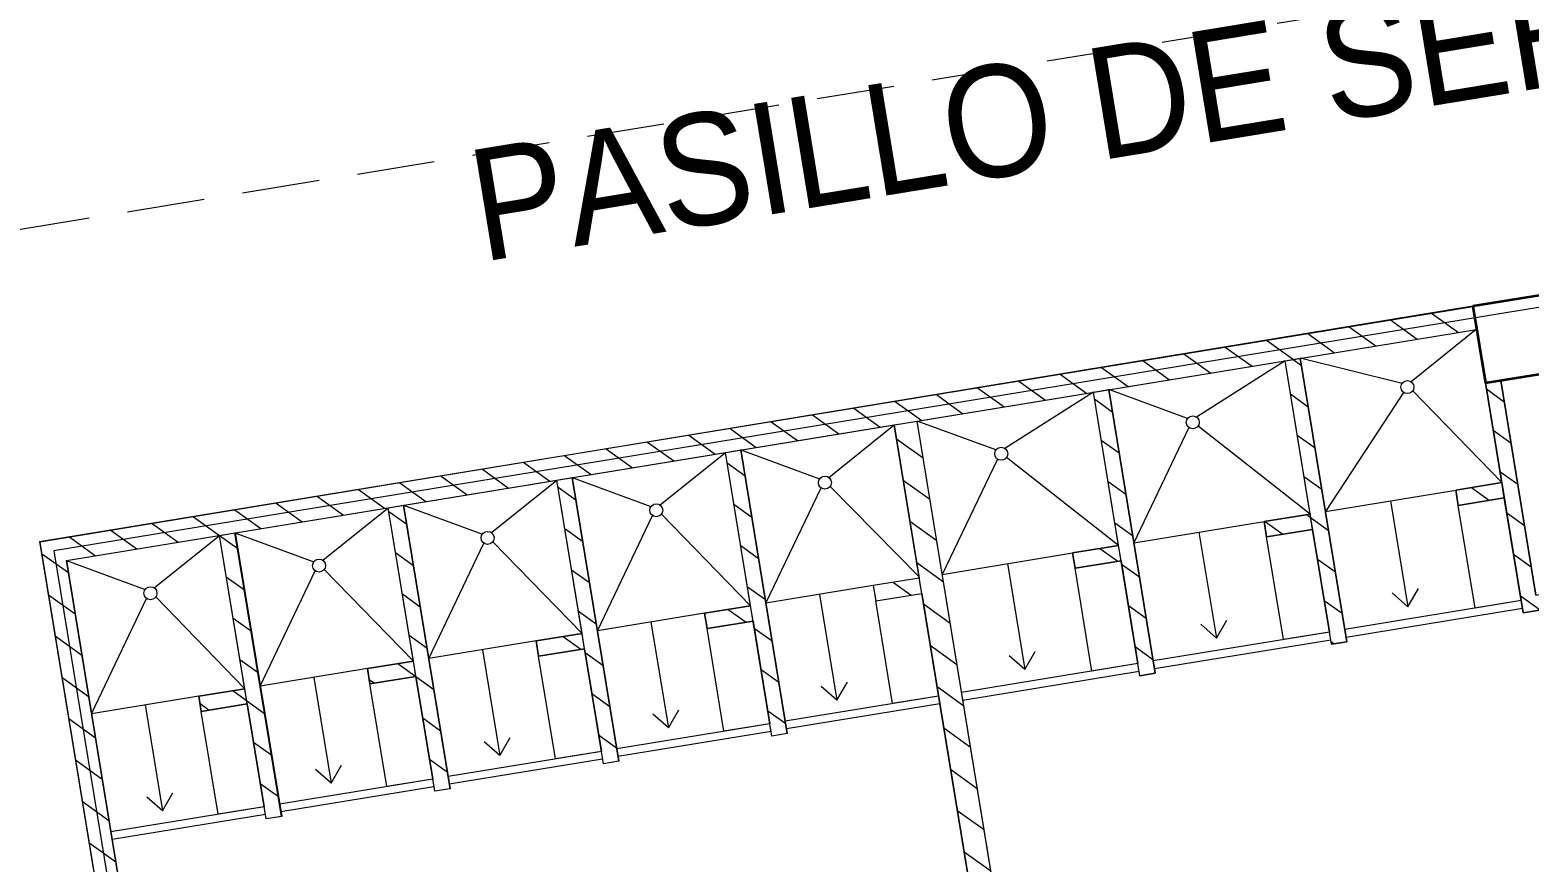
# Model space of a CAD drawing. Header units: metres. Extents: x 2 to 659295185, y -28 to 1124222152.
# Drawn here: x 655598.65 to 655608.3, y 1126488.12 to 1126493.48 of the extents above; entities that cross this region are included whole.
import ezdxf
from ezdxf.enums import TextEntityAlignment as Align

# ---------------------------------------------------------------- set-up
doc = ezdxf.new("R2010")
doc.units = ezdxf.units.M
doc.header["$MEASUREMENT"] = 0
for name, pattern in [('CCSM_C1_CUERPO CK$0$CONTINUA', [0]), ('DASHDOT', [1, 0.5, -0.25, 0, -0.25]), ('DASHED', [0.75, 0.5, -0.25])]:
    doc.linetypes.add(name, pattern=pattern)
doc.layers.get('0').update_dxf_attribs({"linetype": 'CONTINUOUS'})
for name, color, linetype in [('CCSM_C1_CUERPO BJ$0$A-LOCAL ID', 7, 'CONTINUOUS'), ('CCSM_C1_CUERPO BJ$0$ID_Nº LOCAL', 7, 'CONTINUOUS'), ('CCSM_C1_CUERPO CK$0$A-PARED', 2, 'CCSM_C1_CUERPO CK$0$CONTINUA'), ('CCSM_C1_CUERPO CK$0$A-SANITARIOS', 3, 'CONTINUOUS'), ('CCSM_C1_CUERPO CK$0$A-VISTA 4', 8, 'CONTINUOUS'), ('CCSM_C1_CUERPO CK$0$A_PAREDES SERVICIO', 2, 'CONTINUOUS'), ('CCSM_C1_CUERPO EL$0$A-AREAS COMERCIALES', 151, 'CONTINUOUS'), ('CCSM_XREF KIOSKOSE$0$Kiosco General', 154, 'CONTINUOUS'), ('Numero de manzana', 6, 'CONTINUOUS')]:
    doc.layers.add(name, color=color, linetype=linetype)
for name, color, linetype, lineweight in [('CCSM_XREF ESTRUCTURA15$0$E-CA-COLUMNA', 2, 'CONTINUOUS', 35), ('CCSM_XREF ESTRUCTURA15$0$E-CC-COLUMNA', 2, 'CONTINUOUS', 35), ('LOCALES ASIGNADOS', 41, 'DASHDOT', 0)]:
    doc.layers.add(name, color=color, linetype=linetype, lineweight=lineweight)
doc.styles.add('CCSM_C1_CUERPO BJ$0$ROMANS', font='romans__.ttf')
doc.styles.add('CCSM_C1_CUERPO BJ$0$sigo', font='arial.ttf', dxfattribs={"width": 0.9})
doc.styles.add('ROMAN', font='verdana.ttf')
pattern_1 = [(324.3086, (655604.72828, 1126476.17343), (0.1111414, 0.1547186), [])]

# ---------------------------------------------------------------- blocks, each defined once
blk = doc.blocks.new('CCSM_XREF ESTRUCTURA15$0$CCSM_COLUMNA REC')
at = {"layer": 'CCSM_XREF ESTRUCTURA15$0$E-CA-COLUMNA'}
blk.add_lwpolyline([(-0.25, -0.25), (0.25, -0.25), (0.25, 0.25), (-0.25, 0.25)], close=True, dxfattribs=at)
blk = doc.blocks.new('CCSM_C1_CUERPO BJ$0$IDENT LOCAL')
at = {"style": 'CCSM_C1_CUERPO BJ$0$ROMANS'}
for tag, height, p in [('AREA-EXACTA', 0.5, (0.587, 0.096)), ('NºLOCAL', 0.7, (1.17, 0.119)), ('RUBRO', 0.35, (0, 0)), ('USO', 0.35, (-0.587, -0.096))]:
    blk.add_attdef(tag, text='', height=height, rotation=279.3085, dxfattribs=at).set_placement(p, align=Align.BOTTOM_CENTER)

msp = doc.modelspace()

# ---------------------------------------------------------------- hatches: boundary and pattern name
at = {"layer": 'CCSM_C1_CUERPO CK$0$A_PAREDES SERVICIO', "lineweight": 5}
h = msp.add_hatch(dxfattribs=at)
h.set_pattern_fill('ANSI31', color=8, scale=0.06, angle=0.00014, style=0)
h.set_pattern_definition(pattern_1)
h.paths.add_polyline_path([(655605.6627, 1126483.5075), (655605.5147, 1126483.4832), (655606.3131, 1126478.6119), (655613.1238, 1126479.7282), (655613.1522, 1126479.5548), (655613.3002, 1126479.579), (655613.2314, 1126479.9992), (655613.0833, 1126479.9749), (655613.0995, 1126479.8763), (655606.4369, 1126478.7842), (655605.7138, 1126483.1957), (655607.235, 1126483.445), (655607.2108, 1126483.593), (655605.6895, 1126483.3437)])
h.paths.add_polyline_path([(655604.3868, 1126489.8483), (655605.2506, 1126484.5786), (655602.0927, 1126484.061), (655602.117, 1126483.913), (655603.0544, 1126484.0666), (655603.0664, 1126483.9939), (655603.2144, 1126484.0182), (655603.2025, 1126484.0909), (655605.3572, 1126484.4441), (655605.3691, 1126484.3714), (655605.5171, 1126484.3957), (655605.5052, 1126484.4683), (655607.0264, 1126484.7177), (655607.0022, 1126484.8657), (655605.3986, 1126484.6029), (655604.357, 1126490.957), (655607.9572, 1126491.5471), (655607.9346, 1126491.6965), (655598.7086, 1126490.1788), (655600.7539, 1126477.7007), (655604.7704, 1126478.359), (655604.4339, 1126480.4116), (655603.822, 1126480.3113), (655603.36, 1126483.1301), (655603.2119, 1126483.1058), (655603.2388, 1126482.942), (655602.2996, 1126482.788), (655602.3238, 1126482.64), (655603.263, 1126482.794), (655603.674, 1126480.287), (655602.7365, 1126480.1334), (655602.7607, 1126479.9854), (655604.3102, 1126480.2393), (655604.5981, 1126478.4828), (655600.8776, 1126477.873), (655599.9459, 1126483.5571), (655600.5874, 1126483.6622), (655600.5631, 1126483.8103), (655599.9217, 1126483.7051), (655598.88, 1126490.0603), (655604.2089, 1126490.9338), (655604.3706, 1126489.947), (655604.0746, 1126489.8984), (655604.0907, 1126489.7997)])
edge = h.paths.add_edge_path()
edge.add_line((655610.6864, 1126490.9821), (655610.3903, 1126490.9336))
edge.add_line((655610.3903, 1126490.9336), (655610.4065, 1126490.8349))
edge.add_line((655610.4065, 1126490.8349), (655610.7025, 1126490.8834))
edge.add_line((655610.7025, 1126490.8834), (655611.5663, 1126485.6138))
edge.add_line((655611.5663, 1126485.6138), (655608.3344, 1126485.0841))
edge.add_line((655608.3344, 1126485.0841), (655608.3587, 1126484.936))
edge.add_line((655608.3587, 1126484.936), (655609.1975, 1126485.0735))
edge.add_line((655609.1975, 1126485.0735), (655610.0483, 1126479.8828))
edge.add_line((655610.0483, 1126479.8828), (655610.1963, 1126479.9071))
edge.add_line((655610.1963, 1126479.9071), (655609.3455, 1126485.0978))
edge.add_line((655609.3455, 1126485.0978), (655611.7386, 1126485.49))
edge.add_line((655611.7386, 1126485.49), (655610.6728, 1126491.9922))
edge.add_line((655610.6728, 1126491.9922), (655610.7715, 1126492.0084))
edge.add_line((655610.7715, 1126492.0084), (655610.7472, 1126492.1564))
edge.add_line((655610.7472, 1126492.1564), (655608.4282, 1126491.7763))
edge.add_line((655608.4282, 1126491.7763), (655608.4524, 1126491.6283))
edge.add_line((655608.4524, 1126491.6283), (655610.5246, 1126491.9689))
edge.add_line((655610.5246, 1126491.9689), (655610.6866, 1126490.9806))
h = msp.add_hatch(dxfattribs=at)
h.set_pattern_fill('ANSI31', color=8, scale=0.06, angle=0.00014, style=0)
h.set_pattern_definition(pattern_1)
h.paths.add_polyline_path([(655609.5378, 1126491.8072), (655609.837, 1126489.9816), (655609.7383, 1126489.9654), (655609.617, 1126490.7055), (655609.321, 1126490.657), (655609.3048, 1126490.7557), (655609.6008, 1126490.8042), (655609.4391, 1126491.791)])
h.paths.add_polyline_path([(655608.1368, 1126490.4629), (655608.1368, 1126490.4629), (655607.8407, 1126490.4144), (655607.8245, 1126490.5131), (655608.1206, 1126490.5616), (655608.1208, 1126490.5601), (655608.0154, 1126491.2031), (655608.1141, 1126491.2192), (655608.3406, 1126489.8376), (655608.6366, 1126489.8861), (655608.4102, 1126491.2678), (655608.5089, 1126491.2839), (655608.7515, 1126489.8036), (655608.2581, 1126489.7228)])
h.paths.add_polyline_path([(655606.824, 1126491.3624), (655607.1232, 1126489.5368), (655607.0245, 1126489.5206), (655606.9032, 1126490.2607), (655606.6072, 1126490.2122), (655606.591, 1126490.3109), (655606.887, 1126490.3594), (655606.7253, 1126491.3463)])
h.paths.add_polyline_path([(655605.5904, 1126491.1602), (655605.8897, 1126489.3345), (655605.791, 1126489.3184), (655605.6697, 1126490.0585), (655605.3736, 1126490.01), (655605.3575, 1126490.1087), (655605.6535, 1126490.1572), (655605.4918, 1126491.144)])
h = msp.add_hatch(dxfattribs=at)
h.set_pattern_fill('ANSI31', color=8, scale=0.06, angle=0.00014, style=0)
h.set_pattern_definition(pattern_1)
h.paths.add_polyline_path([(655603.222, 1126490.772), (655603.5213, 1126488.9464), (655603.4226, 1126488.9302), (655603.3013, 1126489.6703), (655603.0052, 1126489.6218), (655602.9891, 1126489.7205), (655603.2851, 1126489.769), (655603.1234, 1126490.7559)])
h.paths.add_polyline_path([(655602.1365, 1126490.5941), (655602.4358, 1126488.7685), (655602.3371, 1126488.7523), (655602.2158, 1126489.4924), (655601.9197, 1126489.4439), (655601.9035, 1126489.5426), (655602.1996, 1126489.5911), (655602.0378, 1126490.5779)])
h.paths.add_polyline_path([(655601.051, 1126490.4162), (655601.3503, 1126488.5905), (655601.2516, 1126488.5744), (655601.1303, 1126489.3145), (655600.8342, 1126489.266), (655600.818, 1126489.3646), (655601.1141, 1126489.4132), (655600.9523, 1126490.4)])
h.paths.add_polyline_path([(655599.9675, 1126490.2375), (655600.2666, 1126488.4129), (655600.1661, 1126488.3964), (655600.0447, 1126489.1366), (655599.7487, 1126489.088), (655599.7325, 1126489.1867), (655600.0286, 1126489.2352), (655599.8651, 1126490.2207)])
at = {"layer": 'LOCALES ASIGNADOS'}
h = msp.add_hatch(color=256, dxfattribs=at)
edge = h.paths.add_edge_path()
edge.add_arc((219491.1056, 1054914.3756), 441878.9229, 9.308049718, 9.309563548, ccw=False)
edge.add_line((655551.8097, 1126384.9626), (655564.5398, 1126387.0492))
edge.add_line((655564.5398, 1126387.0492), (655562.5867, 1126398.9652))
edge.add_line((655562.5867, 1126398.9652), (655552.3922, 1126397.2942))
edge.add_line((655552.3922, 1126397.2942), (655552.4569, 1126396.8995))
edge.add_line((655552.4569, 1126396.8995), (655549.9212, 1126396.4839))

# ---------------------------------------------------------------- linework, layer by layer
at = {"layer": 'CCSM_C1_CUERPO CK$0$A-PARED', "lineweight": 5}
for p, q in [((655598.7079, 1126490.183), (655607.9347, 1126491.6954)), ((655598.8802, 1126490.0593), (655607.959, 1126491.5474)), ((655607.0245, 1126489.5206), (655606.7253, 1126491.3463)), ((655607.1232, 1126489.5368), (655606.824, 1126491.3624)), ((655608.0154, 1126491.2031), (655608.2581, 1126489.7228)), ((655608.3406, 1126489.8376), (655608.1141, 1126491.2192)), ((655605.791, 1126489.3184), (655605.4918, 1126491.144)), ((655605.8897, 1126489.3345), (655605.5904, 1126491.1602)), ((655605.2506, 1126484.5786), (655604.2089, 1126490.9338)), ((655605.3986, 1126484.6029), (655604.3569, 1126490.958)), ((655603.4226, 1126488.9302), (655603.1234, 1126490.7559)), ((655603.5213, 1126488.9464), (655603.222, 1126490.772)), ((655602.3371, 1126488.7523), (655602.0378, 1126490.5779)), ((655602.4358, 1126488.7685), (655602.1365, 1126490.5941)), ((655601.3503, 1126488.5905), (655601.051, 1126490.4162)), ((655601.2516, 1126488.5744), (655600.9523, 1126490.4)), ((655600.1661, 1126488.3964), (655599.8668, 1126490.2221)), ((655600.2647, 1126488.4126), (655599.9655, 1126490.2383)), ((655598.7079, 1126490.183), (655600.7539, 1126477.7007)), ((655598.8802, 1126490.0593), (655600.9019, 1126477.7249)), ((655608.2581, 1126489.7228), (655608.7515, 1126489.8036))]:
    msp.add_line(p, q, dxfattribs=at)
for points in [[(655608.1206, 1126490.5616), (655607.8245, 1126490.5131), (655607.8407, 1126490.4144), (655608.1368, 1126490.4629)], [(655606.887, 1126490.3594), (655606.591, 1126490.3109), (655606.6072, 1126490.2122), (655606.9032, 1126490.2607)], [(655605.6535, 1126490.1572), (655605.3575, 1126490.1087), (655605.3736, 1126490.01), (655605.6697, 1126490.0585)], [(655604.3706, 1126489.947), (655604.0746, 1126489.8984), (655604.0907, 1126489.7997), (655604.3868, 1126489.8483)], [(655603.2851, 1126489.769), (655602.9891, 1126489.7205), (655603.0052, 1126489.6218), (655603.3013, 1126489.6703)], [(655602.1996, 1126489.5911), (655601.9035, 1126489.5426), (655601.9197, 1126489.4439), (655602.2158, 1126489.4924)], [(655601.1141, 1126489.4132), (655600.818, 1126489.3646), (655600.8342, 1126489.266), (655601.1303, 1126489.3145)], [(655600.0286, 1126489.2352), (655599.7325, 1126489.1867), (655599.7487, 1126489.088), (655600.0447, 1126489.1366)]]:
    msp.add_lwpolyline(points, close=True, dxfattribs=at)
for points in [[(655607.0245, 1126489.5206), (655607.1232, 1126489.5368)], [(655605.791, 1126489.3184), (655605.8897, 1126489.3345)], [(655603.5213, 1126488.9464), (655603.4226, 1126488.9302)], [(655602.4358, 1126488.7685), (655602.3371, 1126488.7523)], [(655601.3503, 1126488.5905), (655601.2516, 1126488.5744)], [(655600.2647, 1126488.4126), (655600.1661, 1126488.3964)]]:
    msp.add_lwpolyline(points, dxfattribs=at)
at = {"layer": 'CCSM_C1_CUERPO CK$0$A-SANITARIOS', "lineweight": 5}
for p, q in [((655607.9588, 1126491.5484), (655607.5376, 1126491.2102)), ((655606.7253, 1126491.3463), (655606.156, 1126490.9837)), ((655607.4792, 1126491.2006), (655606.824, 1126491.3624)), ((655605.4918, 1126491.144), (655604.9225, 1126490.7815)), ((655606.0976, 1126490.9741), (655605.5904, 1126491.1602)), ((655607.4887, 1126491.1422), (655606.9857, 1126490.3756)), ((655608.1206, 1126490.5616), (655607.5472, 1126491.1518)), ((655603.7876, 1126490.5956), (655604.2089, 1126490.9338)), ((655604.8641, 1126490.7719), (655604.3569, 1126490.958)), ((655606.1072, 1126490.9157), (655605.7522, 1126490.1734)), ((655606.887, 1126490.3594), (655606.1656, 1126490.9253)), ((655602.7021, 1126490.4176), (655603.1234, 1126490.7559)), ((655603.222, 1126490.772), (655603.7292, 1126490.586)), ((655604.8736, 1126490.7135), (655604.5187, 1126489.9712)), ((655605.6535, 1126490.1572), (655604.9321, 1126490.7231)), ((655601.6166, 1126490.2397), (655602.0378, 1126490.5779)), ((655602.1365, 1126490.5941), (655602.6437, 1126490.4081)), ((655603.3838, 1126489.7852), (655603.7388, 1126490.5275)), ((655603.7972, 1126490.5371), (655604.3688, 1126489.9579)), ((655601.051, 1126490.4162), (655601.5582, 1126490.2301)), ((655600.5311, 1126490.0618), (655600.9523, 1126490.4)), ((655602.2983, 1126489.6073), (655602.6533, 1126490.3496)), ((655602.7117, 1126490.3592), (655603.2851, 1126489.769)), ((655599.4456, 1126489.8838), (655599.8668, 1126490.2221)), ((655599.9655, 1126490.2383), (655600.4727, 1126490.0522)), ((655601.2128, 1126489.4293), (655601.5678, 1126490.1717)), ((655601.6262, 1126490.1813), (655602.1996, 1126489.5911)), ((655598.88, 1126490.0603), (655599.3871, 1126489.8743)), ((655600.1272, 1126489.2514), (655600.4822, 1126489.9938)), ((655600.5407, 1126490.0033), (655601.1141, 1126489.4132)), ((655599.4552, 1126489.8254), (655600.0286, 1126489.2352)), ((655599.0417, 1126489.0735), (655599.3967, 1126489.8158))]:
    msp.add_line(p, q, dxfattribs=at)
for points in [[(655606.9857, 1126490.3756), (655607.8245, 1126490.5131)], [(655605.7522, 1126490.1734), (655606.591, 1126490.3109)], [(655604.5187, 1126489.9712), (655605.3575, 1126490.1087)], [(655604.0746, 1126489.8984), (655603.3838, 1126489.7852)], [(655608.2451, 1126489.8018), (655607.1103, 1126489.6158)], [(655607.1184, 1126489.5664), (655608.2532, 1126489.7524)], [(655602.9891, 1126489.7205), (655602.2983, 1126489.6073)], [(655601.9035, 1126489.5426), (655601.2128, 1126489.4293)], [(655607.0116, 1126489.5996), (655605.8767, 1126489.4135)], [(655605.8848, 1126489.3642), (655607.0197, 1126489.5502)], [(655600.818, 1126489.3646), (655600.1272, 1126489.2514)], [(655605.7781, 1126489.3974), (655604.6432, 1126489.2114)], [(655604.6513, 1126489.162), (655605.7861, 1126489.348)], [(655599.7325, 1126489.1867), (655599.0417, 1126489.0735)], [(655604.4952, 1126489.1871), (655603.5083, 1126489.0253)], [(655604.5033, 1126489.1378), (655603.5164, 1126488.976)], [(655603.4097, 1126489.0092), (655602.4228, 1126488.8474)], [(655603.4177, 1126488.9598), (655602.4309, 1126488.7981)], [(655602.3241, 1126488.8312), (655601.3373, 1126488.6695)], [(655602.3322, 1126488.7819), (655601.3454, 1126488.6201)], [(655601.2386, 1126488.6533), (655600.2518, 1126488.4916)], [(655601.2467, 1126488.604), (655600.2599, 1126488.4422)], [(655600.1531, 1126488.4754), (655599.1663, 1126488.3136)], [(655600.1612, 1126488.426), (655599.1744, 1126488.2643)]]:
    msp.add_lwpolyline(points, dxfattribs=at)
for centre in [(655607.5132, 1126491.1762), (655606.1316, 1126490.9497), (655604.8981, 1126490.7475), (655603.7632, 1126490.5615), (655602.6777, 1126490.3836), (655601.5922, 1126490.2057), (655600.5067, 1126490.0278), (655599.4212, 1126489.8498)]:
    msp.add_circle(centre, 0.0419, dxfattribs=at)
at = {"layer": 'CCSM_C1_CUERPO CK$0$A-VISTA 4', "lineweight": 5}
for p, q in [((655607.4051, 1126490.4443), (655607.5169, 1126489.7626)), ((655606.1716, 1126490.2421), (655606.2833, 1126489.5604)), ((655604.9381, 1126490.0399), (655605.0498, 1126489.3582)), ((655603.7292, 1126489.8418), (655603.8409, 1126489.1601)), ((655607.5169, 1126489.7626), (655607.4161, 1126489.8518)), ((655607.5169, 1126489.7626), (655607.5839, 1126489.8793)), ((655602.6437, 1126489.6639), (655602.7554, 1126488.9821)), ((655606.2833, 1126489.5604), (655606.1826, 1126489.6496)), ((655606.2833, 1126489.5604), (655606.3503, 1126489.6771)), ((655601.5582, 1126489.486), (655601.6699, 1126488.8042)), ((655605.0498, 1126489.3582), (655604.9491, 1126489.4474)), ((655605.0498, 1126489.3582), (655605.1168, 1126489.4749)), ((655600.4726, 1126489.308), (655600.5844, 1126488.6263)), ((655603.8409, 1126489.1601), (655603.7402, 1126489.2493)), ((655603.8409, 1126489.1601), (655603.9079, 1126489.2768)), ((655599.3871, 1126489.1301), (655599.4989, 1126488.4484)), ((655602.7554, 1126488.9821), (655602.6547, 1126489.0713)), ((655602.7554, 1126488.9821), (655602.8224, 1126489.0988)), ((655601.6699, 1126488.8042), (655601.5692, 1126488.8934)), ((655601.6699, 1126488.8042), (655601.7369, 1126488.9209)), ((655600.5844, 1126488.6263), (655600.4836, 1126488.7155)), ((655600.5844, 1126488.6263), (655600.6514, 1126488.743)), ((655599.4989, 1126488.4484), (655599.3981, 1126488.5376)), ((655599.4989, 1126488.4484), (655599.5659, 1126488.565))]:
    msp.add_line(p, q, dxfattribs=at)
for points in [[(655608.2451, 1126489.8019), (655607.9491, 1126489.7533), (655607.8407, 1126490.4144), (655608.1368, 1126490.4629)], [(655607.0116, 1126489.5997), (655606.7155, 1126489.5511), (655606.6072, 1126490.2122), (655606.9032, 1126490.2607)], [(655605.778, 1126489.3974), (655605.482, 1126489.3489), (655605.3736, 1126490.01), (655605.6697, 1126490.0585)], [(655604.4952, 1126489.1872), (655604.1991, 1126489.1387), (655604.0907, 1126489.7997), (655604.3868, 1126489.8483)], [(655603.4096, 1126489.0093), (655603.1136, 1126488.9607), (655603.0052, 1126489.6218), (655603.3013, 1126489.6703)], [(655602.3241, 1126488.8313), (655602.0281, 1126488.7828), (655601.9197, 1126489.4439), (655602.2158, 1126489.4924)], [(655601.2386, 1126488.6534), (655600.9426, 1126488.6049), (655600.8342, 1126489.266), (655601.1303, 1126489.3145)], [(655600.1531, 1126488.4755), (655599.857, 1126488.427), (655599.7487, 1126489.088), (655600.0447, 1126489.1366)]]:
    msp.add_lwpolyline(points, close=True, dxfattribs=at)
at = {"layer": 'CCSM_C1_CUERPO CK$0$A_PAREDES SERVICIO', "lineweight": 5}
for points in [[(655605.3986, 1126484.6029), (655604.357, 1126490.957), (655607.9572, 1126491.5471), (655607.9346, 1126491.6965), (655598.7086, 1126490.1788), (655600.7539, 1126477.7007)], [(655608.1368, 1126490.4629), (655608.1368, 1126490.4629), (655607.8407, 1126490.4144), (655607.8245, 1126490.5131), (655608.1206, 1126490.5616), (655608.1208, 1126490.5601), (655608.0154, 1126491.2031), (655608.1141, 1126491.2192), (655608.3406, 1126489.8376), (655608.6366, 1126489.8861), (655608.4102, 1126491.2678), (655608.5089, 1126491.2839), (655608.7515, 1126489.8036), (655608.2581, 1126489.7228), (655608.1368, 1126490.4629)], [(655599.9217, 1126483.7051), (655598.88, 1126490.0603), (655604.2089, 1126490.9338), (655604.3706, 1126489.947), (655604.0746, 1126489.8984), (655604.0907, 1126489.7997), (655604.3868, 1126489.8483)], [(655604.3868, 1126489.8483), (655605.2506, 1126484.5786)]]:
    msp.add_lwpolyline(points, dxfattribs=at)
for points in [[(655606.824, 1126491.3624), (655607.1232, 1126489.5368), (655607.0245, 1126489.5206), (655606.9032, 1126490.2607), (655606.6072, 1126490.2122), (655606.591, 1126490.3109), (655606.887, 1126490.3594), (655606.7253, 1126491.3463)], [(655605.5904, 1126491.1602), (655605.8897, 1126489.3345), (655605.791, 1126489.3184), (655605.6697, 1126490.0585), (655605.3736, 1126490.01), (655605.3575, 1126490.1087), (655605.6535, 1126490.1572), (655605.4918, 1126491.144)], [(655603.222, 1126490.772), (655603.5213, 1126488.9464), (655603.4226, 1126488.9302), (655603.3013, 1126489.6703), (655603.0052, 1126489.6218), (655602.9891, 1126489.7205), (655603.2851, 1126489.769), (655603.1234, 1126490.7559)], [(655602.1365, 1126490.5941), (655602.4358, 1126488.7685), (655602.3371, 1126488.7523), (655602.2158, 1126489.4924), (655601.9197, 1126489.4439), (655601.9035, 1126489.5426), (655602.1996, 1126489.5911), (655602.0378, 1126490.5779)], [(655601.051, 1126490.4162), (655601.3503, 1126488.5905), (655601.2516, 1126488.5744), (655601.1303, 1126489.3145), (655600.8342, 1126489.266), (655600.818, 1126489.3646), (655601.1141, 1126489.4132), (655600.9523, 1126490.4)], [(655599.9675, 1126490.2375), (655600.2666, 1126488.4129), (655600.1661, 1126488.3964), (655600.0447, 1126489.1366), (655599.7487, 1126489.088), (655599.7325, 1126489.1867), (655600.0286, 1126489.2352), (655599.8651, 1126490.2207)]]:
    msp.add_lwpolyline(points, close=True, dxfattribs=at)
at = {"layer": 'CCSM_C1_CUERPO EL$0$A-AREAS COMERCIALES', "lineweight": 5}
msp.add_lwpolyline([(655631.6499, 1126424.5986), (655631.4088, 1126426.07), (655631.3663, 1126426.3288), (655636.7266, 1126427.5295), (655630.344, 1126466.4655), (655625.5798, 1126465.9653), (655624.6464, 1126465.8634), (655624.6464, 1126465.8634), (655624.6189, 1126466.0315), (655622.0671, 1126481.5995), (655619.2909, 1126481.1444), (655619.3314, 1126480.8977), (655619.3435, 1126480.8237), (655610.2153, 1126479.3275), (655609.2594, 1126485.1588), (655611.6493, 1126485.5505), (655610.5833, 1126492.0533), (655598.7999, 1126490.1217), (655601.1572, 1126475.7399), (655538.5815, 1126465.4833)], dxfattribs=at)
at = {"layer": 'CCSM_XREF KIOSKOSE$0$Kiosco General', "linetype": 'DASHED', "lineweight": 5}
msp.add_line((655612.3489, 1126494.4466), (655598.3842, 1126492.1577), dxfattribs=at)
at = {"layer": 'Numero de manzana', "lineweight": -2}
msp.add_circle((655575.4972, 1126468.5723), 47.2457, dxfattribs=at)

# ---------------------------------------------------------------- block references
at = {"layer": 'CCSM_C1_CUERPO BJ$0$A-LOCAL ID', "lineweight": 5}
ref = msp.add_blockref('CCSM_C1_CUERPO BJ$0$IDENT LOCAL', (655607.0231, 1126491.4295), dxfattribs=dict(at, xscale=0.9000000000244517, yscale=0.9000000000244517, zscale=0.9000000000244517, rotation=9.322235950626997))
ref.add_attrib('NºLOCAL', 'PASILLO DE SERVICIO 6', dxfattribs={"layer": 'CCSM_C1_CUERPO BJ$0$ID_Nº LOCAL', "height": 0.72, "rotation": 9.32224, "style": 'CCSM_C1_CUERPO BJ$0$sigo', "width": 0.9}).set_placement((655606.8263, 1126492.6285), align=Align.BOTTOM_CENTER)
at = {"layer": 'CCSM_XREF ESTRUCTURA15$0$E-CC-COLUMNA', "lineweight": 5, "rotation": 279.3085951751866}
msp.add_blockref('CCSM_XREF ESTRUCTURA15$0$CCSM_COLUMNA REC', (655608.2217, 1126491.4902), dxfattribs=at)

# ---------------------------------------------------------------- texts
at = {"layer": 'Numero de manzana', "lineweight": -2, "style": 'ROMAN'}
msp.add_text('01', height=41.99533, rotation=3.49153, dxfattribs=at).set_placement((655537.2012, 1126449.92))

doc.saveas('drawing.dxf')
